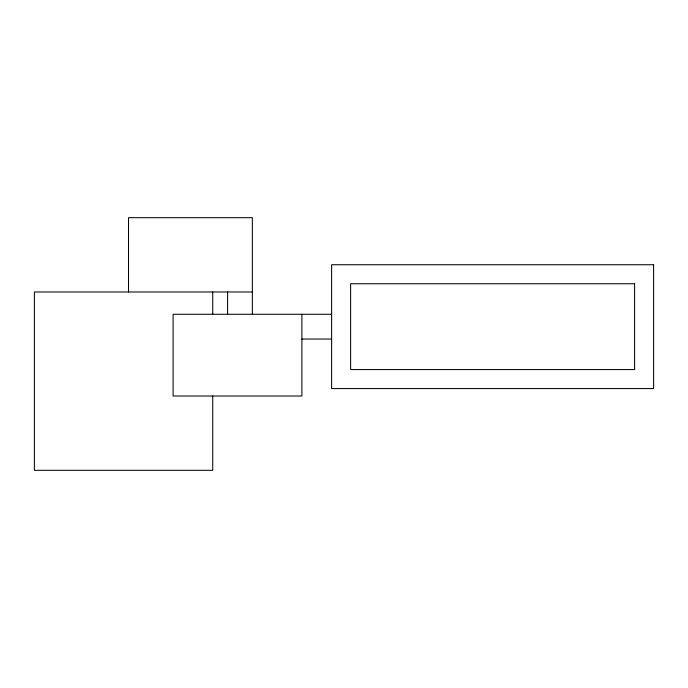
<?xml version="1.0" encoding="UTF-8"?>
<svg xmlns="http://www.w3.org/2000/svg" width="688" height="688" viewBox="0 0 688 688"><rect width="100%" height="100%" fill="white"/><g stroke="black" fill="none" stroke-linecap="round" stroke-linejoin="round"><path stroke-width="1.03" d="M252.358 291.987L34.4 291.987L34.4 470.317L212.73 470.317L212.73 396.013M331.616 314.278L173.101 314.278L173.101 396.013L301.894 396.013L301.894 314.278M301.894 339.046L331.616 339.046M252.358 314.278L252.358 217.683L128.518 217.683L128.518 291.987M227.59 291.987L227.59 314.278M212.73 291.987L212.73 314.278M653.6 264.742L331.616 264.742L331.616 388.582L653.6 388.582L653.6 264.742M634.594 283.748L350.622 283.748L350.622 369.576L634.594 369.576L634.594 283.748"/></g></svg>
